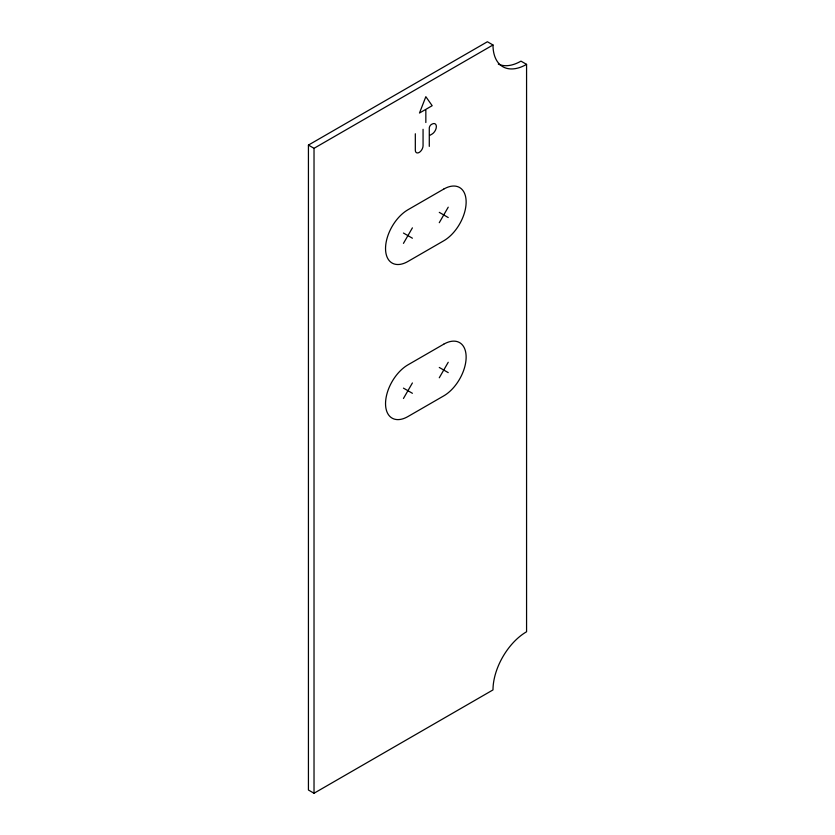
<?xml version="1.0" encoding="UTF-8"?>
<svg xmlns="http://www.w3.org/2000/svg" width="835" height="835" viewBox="0 0 835 835"><rect width="100%" height="100%" fill="white"/><g stroke="black" fill="none" stroke-linecap="round" stroke-linejoin="round"><path stroke-width="1.25" d="M403.451 243.371L412.406 227.861M439.273 222.695L448.228 207.184M403.451 398.472L412.406 382.962M439.273 377.785L448.228 362.275M308.428 145.081L487.4 41.75L492.994 44.986A47.491 27.419 -60 0 0 526.572 64.368L526.572 631.761A47.491 27.419 -60 0 0 492.994 689.919L314.023 793.25L308.428 790.014L308.428 145.081L314.023 148.317L492.994 44.986M425.391 109.615L419.494 113.017L425.84 96.683L432.175 105.701L425.84 109.364L425.84 122.526M429.733 135.416L432.039 134.08A6.106 3.528 -60 0 0 436.361 126.607A6.106 3.528 -60 0 0 432.039 124.112L431.382 124.498A2.964 1.712 -60 0 0 429.284 128.131L429.284 146.386M526.572 64.368L520.977 61.132A47.491 27.419 -60 0 1 498.276 64.034M439.273 212.351L448.228 217.528M403.451 233.038L412.406 238.205M439.273 367.452L448.228 372.619M403.451 388.129L412.406 393.295M423.063 129.3L423.063 145.728A5.48 3.163 -60 0 1 419.191 152.44A5.48 3.163 -60 0 1 415.319 150.206L415.319 133.767M314.023 148.317L314.023 793.25M443.75 189.086L407.929 209.773A31.657 18.276 -60 0 0 385.54 248.538A31.657 18.276 -60 0 0 407.929 261.47L443.75 240.793A31.657 18.276 -60 0 0 466.139 202.018A31.657 18.276 -60 0 0 443.75 189.086M443.75 344.187L407.929 364.864A31.657 18.276 -60 0 0 385.54 403.639A31.657 18.276 -60 0 0 407.929 416.561L443.75 395.884A31.657 18.276 -60 0 0 466.139 357.109A31.657 18.276 -60 0 0 443.75 344.187"/></g></svg>
